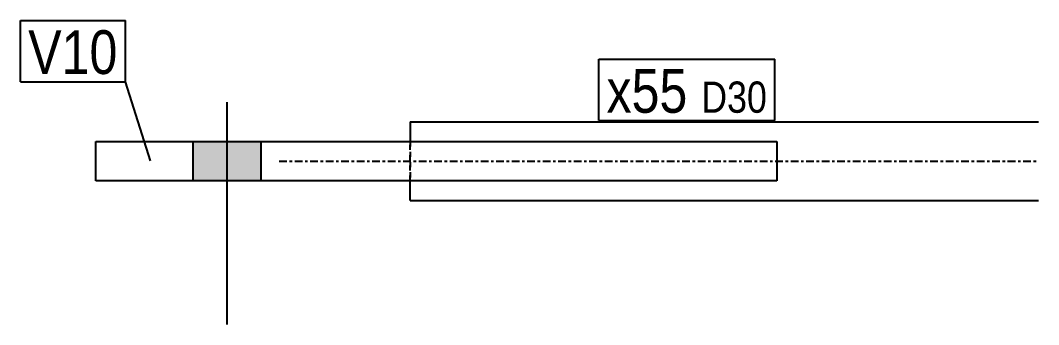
# Model space of a CAD drawing. Header units: millimetres. Extents: x 8 to 20712, y -13 to 410.
# Drawn here: x 13540 to 13928.8, y -13 to 103.3 of the extents above; entities that cross this region are included whole.
import ezdxf

# ---------------------------------------------------------------- set-up
doc = ezdxf.new("R2010")
doc.units = ezdxf.units.MM
doc.linetypes.add('DXK_LINE_DOT2', pattern=[3.9198, 1.9599, -1.9599])
doc.linetypes.add('DXK_LINE_DOT3', pattern=[5.9187, 2.979, -0.9799, 0.9799, -0.9799])
doc.layers.add('STÅL', color=7, linetype='Continuous')
doc.layers.add('TEKST', color=7, linetype='Continuous')
doc.styles.add('Arial Narrow', font='ARIALN.TTF', dxfattribs={"height": 0.2})

msp = doc.modelspace()

# ---------------------------------------------------------------- hatches: boundary and pattern name
at = {"layer": 'STÅL', "linetype": 'Continuous'}
msp.add_hatch(color=96, dxfattribs=at).paths.add_polyline_path([(13605.81, 42), (13631.81, 42), (13631.81, 57), (13605.81, 57)])
msp.add_hatch(color=96, dxfattribs=at).paths.add_polyline_path([(13605.81, 42), (13631.81, 42), (13631.81, 57), (13605.81, 57)])

# ---------------------------------------------------------------- linework, layer by layer
at = {"layer": 'STÅL', "color": 96, "linetype": 'Continuous'}
for p, q in [((13618.81, 72), (13618.81, -13)), ((13618.81, 72), (13618.81, -13)), ((13605.81, 57), (13605.81, 42)), ((13605.81, 57), (13605.81, 42)), ((13631.81, 57), (13631.81, 42)), ((13631.81, 57), (13631.81, 42))]:
    msp.add_line(p, q, dxfattribs=at)
at = {"layer": 'STÅL', "color": 2, "linetype": 'Continuous'}
for p, q in [((13688.81, 64.5), (13928.81, 64.5)), ((13688.81, 64.5), (13688.81, 57)), ((13568.81, 57), (13828.81, 57)), ((13568.81, 42), (13568.81, 57)), ((13828.81, 57), (13828.81, 42)), ((13828.81, 42), (13568.81, 42)), ((13688.81, 34.5), (13688.81, 42)), ((13688.81, 34.5), (13928.81, 34.5))]:
    msp.add_line(p, q, dxfattribs=at)
at = {"layer": 'STÅL', "color": 7, "linetype": 'DXK_LINE_DOT2'}
for p, q in [((13688.81, 42), (13688.81, 57)), ((13688.81, 57), (13688.81, 42))]:
    msp.add_line(p, q, dxfattribs=at)
at = {"layer": 'STÅL', "color": 7, "linetype": 'DXK_LINE_DOT3'}
msp.add_line((13638.81, 49.5), (13928.81, 49.5), dxfattribs=at)
at = {"layer": 'TEKST', "color": 7, "linetype": 'Continuous'}
for p, q in [((13539.98, 103.32), (13580.09, 103.32)), ((13539.98, 79.82), (13539.98, 103.32)), ((13580.09, 79.82), (13580.09, 103.32)), ((13760.81, 88.5), (13828.1, 88.5)), ((13760.81, 65), (13760.81, 88.5)), ((13828.1, 65), (13828.1, 88.5)), ((13539.98, 79.82), (13580.09, 79.82)), ((13589.62, 49.64), (13580.09, 79.82)), ((13760.81, 65), (13828.1, 65))]:
    msp.add_line(p, q, dxfattribs=at)

# ---------------------------------------------------------------- wipeouts: each hides what was drawn before it
at = {"color": 0}
for points in [[(13577.09, 82.82), (13577.09, 100.32), (13542.98, 100.32), (13542.98, 82.82)], [(13794.73, 68), (13794.73, 85.5), (13763.81, 85.5), (13763.81, 68)], [(13825.1, 68), (13825.1, 80.5), (13799.98, 80.5), (13799.98, 68)]]:
    msp.add_wipeout(points, dxfattribs=at).dxf.layer = 'TEKST'

# ---------------------------------------------------------------- next in the draw order: wipeouts: each hides what was drawn before it
for points in [[(13577.09, 82.82), (13577.09, 100.32), (13542.98, 100.32), (13542.98, 82.82)], [(13794.73, 68), (13794.73, 85.5), (13763.81, 85.5), (13763.81, 68)], [(13825.1, 68), (13825.1, 80.5), (13799.98, 80.5), (13799.98, 68)]]:
    msp.add_wipeout(points, dxfattribs=at).dxf.layer = 'TEKST'

# ---------------------------------------------------------------- next in the draw order: texts
at = {"layer": 'TEKST', "color": 3, "style": 'Arial Narrow'}
for s, height, p in [('V10', 16.702, (13542.98, 82.82)), ('x55', 16.702, (13763.81, 68)), ('D30', 11.93, (13799.98, 68))]:
    msp.add_text(s, height=height, dxfattribs=at).set_placement(p)

doc.saveas('drawing.dxf')
